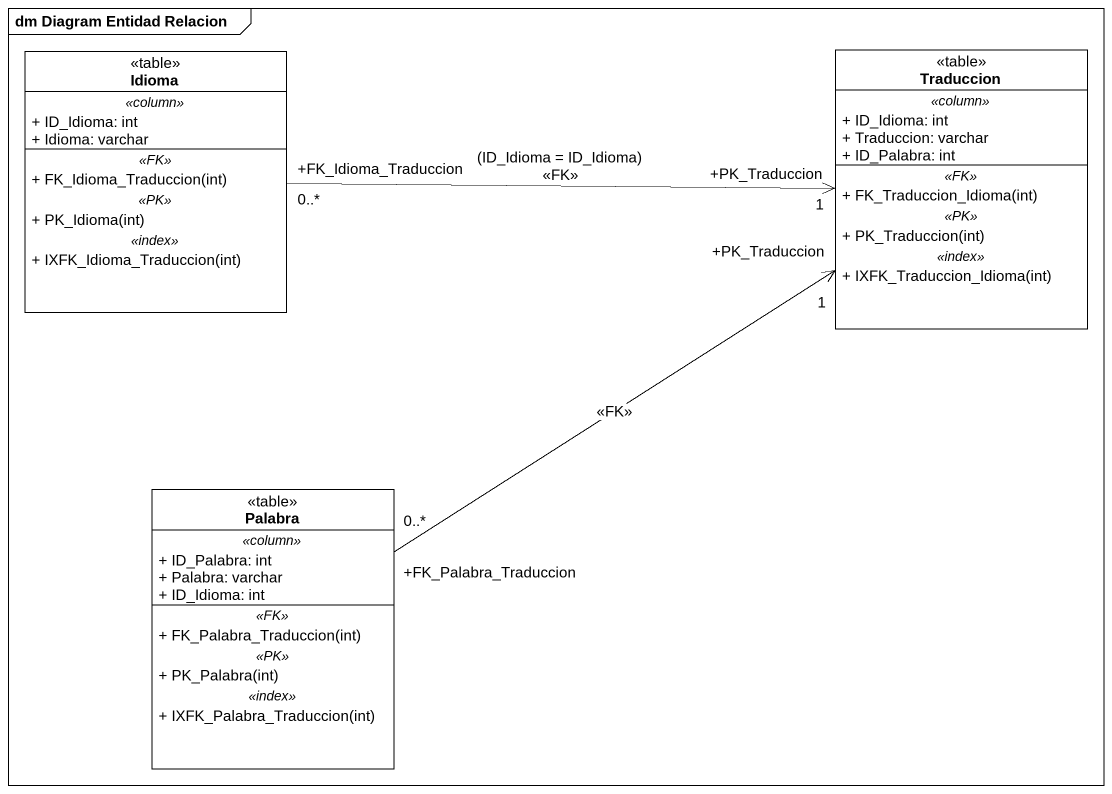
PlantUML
@startuml
mainframe dm Diagram Entidad Relacion
hide circle
hide empty members
skinparam classAttributeIconSize 0
class Idioma <<table>> {
  .. <<column>> ..
  + ID_Idioma: int
  + Idioma: varchar
  .. <<FK>> ..
  + FK_Idioma_Traduccion(int)
  .. <<PK>> ..
  + PK_Idioma(int)
  .. <<index>> ..
  + IXFK_Idioma_Traduccion(int)
}
class Traduccion <<table>> {
  .. <<column>> ..
  + ID_Idioma: int
  + Traduccion: varchar
  + ID_Palabra: int
  .. <<FK>> ..
  + FK_Traduccion_Idioma(int)
  .. <<PK>> ..
  + PK_Traduccion(int)
  .. <<index>> ..
  + IXFK_Traduccion_Idioma(int)
}
class Palabra <<table>> {
  .. <<column>> ..
  + ID_Palabra: int
  + Palabra: varchar
  + ID_Idioma: int
  .. <<FK>> ..
  + FK_Palabra_Traduccion(int)
  .. <<PK>> ..
  + PK_Palabra(int)
  .. <<index>> ..
  + IXFK_Palabra_Traduccion(int)
}
Idioma "+FK_Idioma_Traduccion\n0..*" -right-> "+PK_Traduccion\n1" Traduccion : (ID_Idioma = ID_Idioma)\n<<FK>>
Palabra "+FK_Palabra_Traduccion\n0..*" -up-> "+PK_Traduccion\n1" Traduccion : <<FK>>
@enduml
